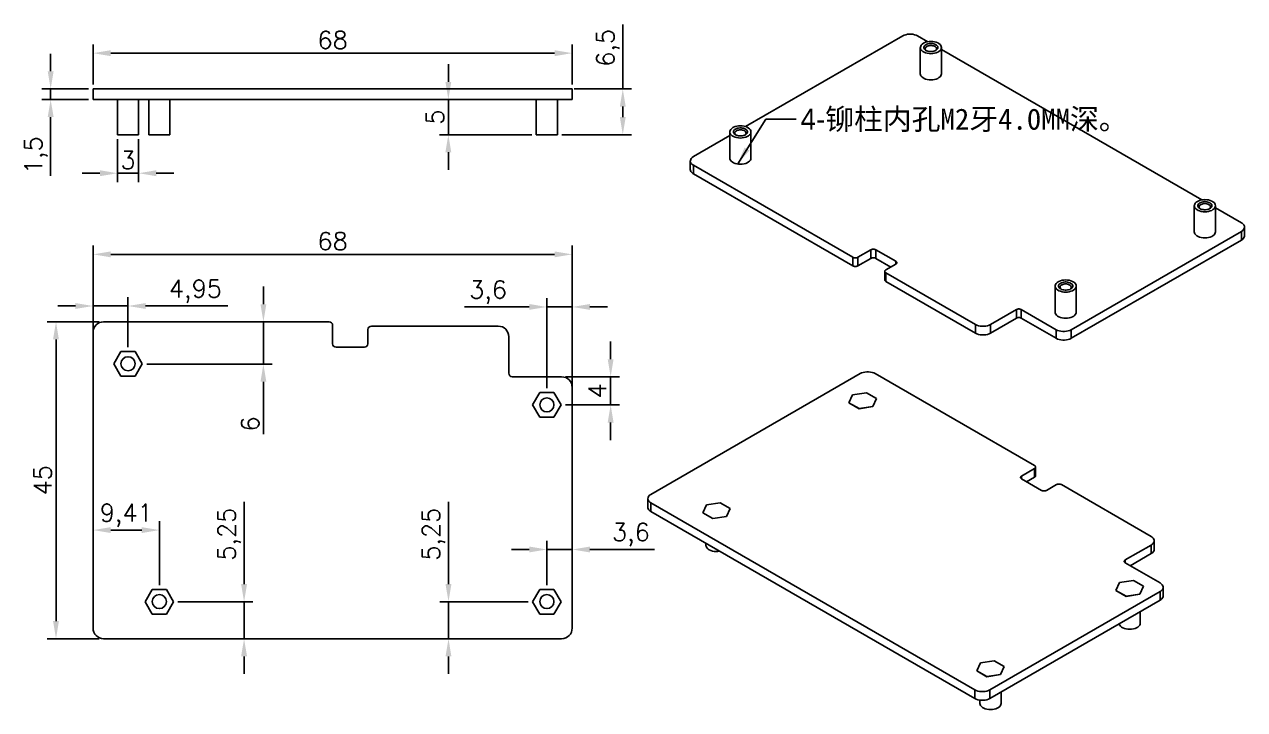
# Model space of a CAD drawing. Header units: millimetres. Extents: x 1426 to 4436, y -331 to 92.
# Drawn here: x 3458.9 to 3632, y -43.7 to 53.6 of the extents above; entities that cross this region are included whole.
import ezdxf

# ---------------------------------------------------------------- set-up
doc = ezdxf.new("R2010")
doc.units = ezdxf.units.MM
doc.styles.add('ST', font='PMingLiU.ttf')
doc.styles.get("Standard").update_dxf_attribs({"font": 'txt', "bigfont": 'gbcbig.shx'})
doc.dimstyles.new('ISO-25', dxfattribs={"dimtxt": 2.5, "dimasz": 2.5, "dimexe": 1.25, "dimexo": 0.625, "dimtad": 1, "dimtxsty": 'Standard', "dimcen": 2.5, "dimadec": 0, "dimazin": 0, "dimtfac": 1, "dimtmove": 0, "dimatfit": 3, "dimfxl": 0, "dimarcsym": 0})

# ---------------------------------------------------------------- blocks, each defined once
blk = doc.blocks.new('*D131')
at = {"color": 0, "lineweight": -2}
for p, q in [((3468.61, 45.04), (3468.61, 50.75)), ((3536.61, 45.04), (3536.61, 50.75)), ((3471.11, 49.5), (3534.11, 49.5))]:
    blk.add_line(p, q, dxfattribs=at)
at = {"color": 0}
for points in [[(3471.11, 49.92), (3471.11, 49.08), (3468.61, 49.5)], [(3534.11, 49.92), (3534.11, 49.08), (3536.61, 49.5)]]:
    blk.add_solid(points, dxfattribs=at)
at = {"layer": 'Defpoints', "color": 0}
for p in [(3536.61, 49.5), (3468.61, 44.42), (3536.61, 44.42)]:
    blk.add_point(p, dxfattribs=at)
at = {"color": 0, "insert": (3502.61, 51.37), "char_height": 2.5, "attachment_point": 5}
blk.add_mtext('68', dxfattribs=at)
blk = doc.blocks.new('*D132')
at = {"color": 0, "lineweight": -2}
for p, q in [((3462.59, 46.92), (3462.59, 49.42)), ((3467.98, 44.42), (3461.34, 44.42)), ((3462.59, 44.42), (3462.59, 42.92)), ((3467.98, 42.92), (3461.34, 42.92)), ((3462.59, 40.42), (3462.59, 32.08))]:
    blk.add_line(p, q, dxfattribs=at)
at = {"color": 0}
for points in [[(3462.17, 46.92), (3463.01, 46.92), (3462.59, 44.42)], [(3462.17, 40.42), (3463.01, 40.42), (3462.59, 42.92)]]:
    blk.add_solid(points, dxfattribs=at)
at = {"layer": 'Defpoints', "color": 0}
for p in [(3468.61, 44.42), (3462.59, 42.92), (3468.61, 42.92)]:
    blk.add_point(p, dxfattribs=at)
at = {"color": 0, "insert": (3460.51, 35), "char_height": 2.5, "attachment_point": 5, "rotation": 90}
blk.add_mtext('1,5', dxfattribs=at)
blk = doc.blocks.new('*D133')
at = {"color": 0, "lineweight": -2}
for p, q in [((3472.07, 37.3), (3472.07, 31.2)), ((3475.07, 37.3), (3475.07, 31.2)), ((3469.57, 32.45), (3467.07, 32.45)), ((3472.07, 32.45), (3475.07, 32.45)), ((3477.57, 32.45), (3480.07, 32.45))]:
    blk.add_line(p, q, dxfattribs=at)
at = {"color": 0}
for points in [[(3469.57, 32.87), (3469.57, 32.03), (3472.07, 32.45)], [(3477.57, 32.87), (3477.57, 32.03), (3475.07, 32.45)]]:
    blk.add_solid(points, dxfattribs=at)
at = {"layer": 'Defpoints', "color": 0}
for p in [(3472.07, 37.92), (3475.07, 37.92), (3475.07, 32.45)]:
    blk.add_point(p, dxfattribs=at)
at = {"color": 0, "insert": (3473.57, 34.32), "char_height": 2.5, "attachment_point": 5}
blk.add_mtext('3', dxfattribs=at)
blk = doc.blocks.new('*D134')
at = {"color": 0, "lineweight": -2}
for p, q in [((3519.03, 45.42), (3519.03, 47.92)), ((3519.86, 42.92), (3517.78, 42.92)), ((3519.03, 42.92), (3519.03, 37.92)), ((3530.88, 37.92), (3517.78, 37.92)), ((3519.03, 35.42), (3519.03, 32.92))]:
    blk.add_line(p, q, dxfattribs=at)
at = {"color": 0}
for points in [[(3518.61, 45.42), (3519.44, 45.42), (3519.03, 42.92)], [(3518.61, 35.42), (3519.44, 35.42), (3519.03, 37.92)]]:
    blk.add_solid(points, dxfattribs=at)
at = {"layer": 'Defpoints', "color": 0}
for p in [(3520.49, 42.92), (3519.03, 37.92), (3531.51, 37.92)]:
    blk.add_point(p, dxfattribs=at)
at = {"color": 0, "insert": (3517.15, 40.42), "char_height": 2.5, "attachment_point": 5, "rotation": 90}
blk.add_mtext('5', dxfattribs=at)
blk = doc.blocks.new('*D135')
at = {"color": 0, "lineweight": -2}
for p, q in [((3543.78, 44.42), (3543.78, 53.58)), ((3536.89, 44.42), (3545.03, 44.42)), ((3543.78, 40.42), (3543.78, 41.92)), ((3535.13, 37.92), (3545.03, 37.92))]:
    blk.add_line(p, q, dxfattribs=at)
at = {"color": 0}
for points in [[(3543.37, 41.92), (3544.2, 41.92), (3543.78, 44.42)], [(3543.37, 40.42), (3544.2, 40.42), (3543.78, 37.92)]]:
    blk.add_solid(points, dxfattribs=at)
at = {"layer": 'Defpoints', "color": 0}
for p in [(3536.26, 44.42), (3543.78, 44.42), (3534.51, 37.92)]:
    blk.add_point(p, dxfattribs=at)
at = {"color": 0, "insert": (3541.7, 50.25), "char_height": 2.5, "attachment_point": 5, "rotation": 90}
blk.add_mtext('6,5', dxfattribs=at)
blk = doc.blocks.new('*D136')
at = {"color": 0, "lineweight": -2}
for p, q in [((3468.61, 10.48), (3468.61, 22.18)), ((3471.11, 20.93), (3534.11, 20.93)), ((3536.61, 2.67), (3536.61, 22.18))]:
    blk.add_line(p, q, dxfattribs=at)
at = {"color": 0}
for points in [[(3471.11, 21.34), (3471.11, 20.51), (3468.61, 20.93)], [(3534.11, 21.34), (3534.11, 20.51), (3536.61, 20.93)]]:
    blk.add_solid(points, dxfattribs=at)
at = {"layer": 'Defpoints', "color": 0}
for p in [(3536.61, 20.93), (3468.61, 9.85), (3536.61, 2.04)]:
    blk.add_point(p, dxfattribs=at)
at = {"color": 0, "insert": (3502.61, 22.8), "char_height": 2.5, "attachment_point": 5}
blk.add_mtext('68', dxfattribs=at)
blk = doc.blocks.new('*D137')
at = {"color": 0, "lineweight": -2}
for p, q in [((3469.48, 11.35), (3462.1, 11.35)), ((3463.35, 8.85), (3463.35, -31.15)), ((3469.48, -33.65), (3462.1, -33.65))]:
    blk.add_line(p, q, dxfattribs=at)
at = {"color": 0}
for points in [[(3462.93, 8.85), (3463.76, 8.85), (3463.35, 11.35)], [(3462.93, -31.15), (3463.76, -31.15), (3463.35, -33.65)]]:
    blk.add_solid(points, dxfattribs=at)
at = {"layer": 'Defpoints', "color": 0}
for p in [(3470.11, 11.35), (3463.35, -33.65), (3470.11, -33.65)]:
    blk.add_point(p, dxfattribs=at)
at = {"color": 0, "insert": (3461.47, -11.15), "char_height": 2.5, "attachment_point": 5, "rotation": 90}
blk.add_mtext('45', dxfattribs=at)
blk = doc.blocks.new('*D138')
at = {"color": 0, "lineweight": -2}
for p, q in [((3468.61, 9.02), (3468.61, 14.85)), ((3473.56, 7.76), (3473.56, 14.85)), ((3466.11, 13.6), (3463.61, 13.6)), ((3468.61, 13.6), (3473.56, 13.6)), ((3476.06, 13.6), (3487.73, 13.6))]:
    blk.add_line(p, q, dxfattribs=at)
at = {"color": 0}
for points in [[(3466.11, 14.01), (3466.11, 13.18), (3468.61, 13.6)], [(3476.06, 14.01), (3476.06, 13.18), (3473.56, 13.6)]]:
    blk.add_solid(points, dxfattribs=at)
at = {"layer": 'Defpoints', "color": 0}
for p in [(3473.56, 13.6), (3468.61, 8.4), (3473.56, 7.13)]:
    blk.add_point(p, dxfattribs=at)
at = {"color": 0, "insert": (3483.14, 15.68), "char_height": 2.5, "attachment_point": 5}
blk.add_mtext('4,95', dxfattribs=at)
blk = doc.blocks.new('*D139')
at = {"color": 0, "lineweight": -2}
for p, q in [((3492.78, 13.85), (3492.78, 16.35)), ((3493.91, 11.35), (3491.53, 11.35)), ((3492.78, 11.35), (3492.78, 5.35)), ((3476.22, 5.35), (3494.03, 5.35)), ((3492.78, 2.85), (3492.78, -4.61))]:
    blk.add_line(p, q, dxfattribs=at)
at = {"color": 0}
for points in [[(3492.37, 13.85), (3493.2, 13.85), (3492.78, 11.35)], [(3492.37, 2.85), (3493.2, 2.85), (3492.78, 5.35)]]:
    blk.add_solid(points, dxfattribs=at)
at = {"layer": 'Defpoints', "color": 0}
for p in [(3492.78, 11.35), (3494.53, 11.35), (3475.59, 5.35)]:
    blk.add_point(p, dxfattribs=at)
at = {"color": 0, "insert": (3490.91, -3.15), "char_height": 2.5, "attachment_point": 5, "rotation": 90}
blk.add_mtext('6', dxfattribs=at)
blk = doc.blocks.new('*D140')
at = {"color": 0, "lineweight": -2}
for p, q in [((3533.01, 1.92), (3533.01, 14.71)), ((3536.61, 1.64), (3536.61, 14.71)), ((3530.51, 13.46), (3521.34, 13.46)), ((3536.61, 13.46), (3533.01, 13.46)), ((3539.11, 13.46), (3541.61, 13.46))]:
    blk.add_line(p, q, dxfattribs=at)
at = {"color": 0}
for points in [[(3530.51, 13.88), (3530.51, 13.05), (3533.01, 13.46)], [(3539.11, 13.88), (3539.11, 13.05), (3536.61, 13.46)]]:
    blk.add_solid(points, dxfattribs=at)
at = {"layer": 'Defpoints', "color": 0}
for p in [(3533.01, 13.46), (3533.01, 1.29), (3536.61, 1.01)]:
    blk.add_point(p, dxfattribs=at)
at = {"color": 0, "insert": (3524.67, 15.55), "char_height": 2.5, "attachment_point": 5}
blk.add_mtext('3,6', dxfattribs=at)
blk = doc.blocks.new('*D141')
at = {"color": 0, "lineweight": -2}
for p, q in [((3542.06, 6.04), (3542.06, 8.54)), ((3535.65, 3.54), (3543.31, 3.54)), ((3542.06, -0.46), (3542.06, 3.54)), ((3535.65, -0.46), (3543.31, -0.46)), ((3542.06, -2.96), (3542.06, -5.46))]:
    blk.add_line(p, q, dxfattribs=at)
at = {"color": 0}
for points in [[(3541.64, 6.04), (3542.48, 6.04), (3542.06, 3.54)], [(3541.64, -2.96), (3542.48, -2.96), (3542.06, -0.46)]]:
    blk.add_solid(points, dxfattribs=at)
at = {"layer": 'Defpoints', "color": 0}
for p in [(3535.03, 3.54), (3542.06, 3.54), (3535.03, -0.46)]:
    blk.add_point(p, dxfattribs=at)
at = {"color": 0, "insert": (3540.18, 1.54), "char_height": 2.5, "attachment_point": 5, "rotation": 90}
blk.add_mtext('4', dxfattribs=at)
blk = doc.blocks.new('*D142')
at = {"color": 0, "lineweight": -2}
for p, q in [((3478.02, -26.02), (3478.02, -16.97)), ((3468.61, -18.19), (3468.61, -19.47)), ((3475.52, -18.22), (3471.11, -18.22))]:
    blk.add_line(p, q, dxfattribs=at)
at = {"color": 0}
for points in [[(3471.11, -17.81), (3471.11, -18.64), (3468.61, -18.22)], [(3475.52, -17.81), (3475.52, -18.64), (3478.02, -18.22)]]:
    blk.add_solid(points, dxfattribs=at)
at = {"layer": 'Defpoints', "color": 0}
for p in [(3468.61, -17.56), (3468.61, -18.22), (3478.02, -26.65)]:
    blk.add_point(p, dxfattribs=at)
at = {"color": 0, "insert": (3473.31, -16.14), "char_height": 2.5, "attachment_point": 5}
blk.add_mtext('9,41', dxfattribs=at)
blk = doc.blocks.new('*D143')
at = {"color": 0, "lineweight": -2}
for p, q in [((3490.04, -25.9), (3490.04, -14.23)), ((3480.66, -28.4), (3491.29, -28.4)), ((3490.04, -33.65), (3490.04, -28.4)), ((3490.48, -33.65), (3491.29, -33.65)), ((3490.04, -36.15), (3490.04, -38.65))]:
    blk.add_line(p, q, dxfattribs=at)
at = {"color": 0}
for points in [[(3489.62, -25.9), (3490.46, -25.9), (3490.04, -28.4)], [(3489.62, -36.15), (3490.46, -36.15), (3490.04, -33.65)]]:
    blk.add_solid(points, dxfattribs=at)
at = {"layer": 'Defpoints', "color": 0}
for p in [(3480.04, -28.4), (3490.04, -28.4), (3489.85, -33.65)]:
    blk.add_point(p, dxfattribs=at)
at = {"color": 0, "insert": (3487.96, -18.81), "char_height": 2.5, "attachment_point": 5, "rotation": 90}
blk.add_mtext('5,25', dxfattribs=at)
blk = doc.blocks.new('*D144')
at = {"color": 0, "lineweight": -2}
for p, q in [((3533.01, -26.02), (3533.01, -19.73)), ((3536.61, -20.35), (3536.61, -19.73)), ((3530.51, -20.98), (3528.01, -20.98)), ((3533.01, -20.98), (3536.61, -20.98)), ((3539.11, -20.98), (3548.27, -20.98))]:
    blk.add_line(p, q, dxfattribs=at)
at = {"color": 0}
for points in [[(3530.51, -20.56), (3530.51, -21.39), (3533.01, -20.98)], [(3539.11, -20.56), (3539.11, -21.39), (3536.61, -20.98)]]:
    blk.add_solid(points, dxfattribs=at)
at = {"layer": 'Defpoints', "color": 0}
for p in [(3536.61, -20.98), (3536.61, -20.98), (3533.01, -26.65)]:
    blk.add_point(p, dxfattribs=at)
at = {"color": 0, "insert": (3544.94, -18.89), "char_height": 2.5, "attachment_point": 5}
blk.add_mtext('3,6', dxfattribs=at)
blk = doc.blocks.new('*D145')
at = {"color": 0, "lineweight": -2}
for p, q in [((3519.05, -25.9), (3519.05, -14.23)), ((3530.36, -28.4), (3517.8, -28.4)), ((3519.05, -33.65), (3519.05, -28.4)), ((3520.7, -33.65), (3517.8, -33.65)), ((3519.05, -36.15), (3519.05, -38.65))]:
    blk.add_line(p, q, dxfattribs=at)
at = {"color": 0}
for points in [[(3518.63, -25.9), (3519.46, -25.9), (3519.05, -28.4)], [(3518.63, -36.15), (3519.46, -36.15), (3519.05, -33.65)]]:
    blk.add_solid(points, dxfattribs=at)
at = {"layer": 'Defpoints', "color": 0}
for p in [(3530.99, -28.4), (3519.05, -33.65), (3521.32, -33.65)]:
    blk.add_point(p, dxfattribs=at)
at = {"color": 0, "insert": (3516.96, -18.81), "char_height": 2.5, "attachment_point": 5, "rotation": 90}
blk.add_mtext('5,25', dxfattribs=at)

msp = doc.modelspace()

# ---------------------------------------------------------------- linework, layer by layer
for p, q in [((3583.50369, 51.95062), (3561.19757, 39.0723)), ((3587.06706, 51.11806), (3585.62501, 51.95062)), ((3586.00592, 50.28994), (3586.00592, 46.57894)), ((3589.00592, 46.57894), (3589.00592, 50.28994)), ((3625.95157, 28.6683), (3589.00592, 49.99867)), ((3468.60614, 42.9166), (3468.60614, 44.4166)), ((3468.60614, 44.4166), (3536.60614, 44.4166)), ((3536.60614, 42.9166), (3536.60614, 44.4166)), ((3468.60614, 42.9166), (3536.60614, 42.9166)), ((3472.07015, 37.9216), (3472.07015, 42.9166)), ((3475.07015, 42.9166), (3475.07015, 37.9216)), ((3476.51515, 37.9216), (3476.51515, 42.9166)), ((3479.51515, 42.9166), (3479.51515, 37.9216)), ((3531.50615, 37.9216), (3531.50615, 42.9166)), ((3534.50615, 42.9166), (3534.50615, 37.9216)), ((3558.97535, 38.31327), (3558.97535, 34.60228)), ((3561.97535, 34.60228), (3561.97535, 38.31327)), ((3472.07015, 37.9216), (3475.07015, 37.9216)), ((3476.51515, 37.9216), (3479.51515, 37.9216)), ((3531.50615, 37.9216), (3534.50615, 37.9216)), ((3558.97535, 37.78931), (3553.80521, 34.80436)), ((3553.36587, 34.19199), (3553.36587, 32.96724)), ((3553.80521, 33.57963), (3576.43262, 20.51581)), ((3553.80521, 33.57963), (3553.80521, 32.35488)), ((3553.80521, 32.35488), (3576.43262, 19.29106)), ((3624.89043, 27.84017), (3624.89043, 24.12918)), ((3627.89043, 24.12918), (3627.89043, 27.84017)), ((3631.58695, 25.41474), (3627.89043, 27.54891)), ((3632.02629, 23.57762), (3632.02629, 24.80237)), ((3607.41168, 10.23254), (3631.58695, 24.19001)), ((3607.41168, 9.00779), (3631.58695, 22.96526)), ((3631.58695, 24.19001), (3631.58695, 22.96526)), ((3577.13973, 20.51581), (3578.98878, 21.58334)), ((3578.98878, 21.58334), (3578.98878, 20.35859)), ((3579.69588, 21.58334), (3582.52431, 19.95037)), ((3579.69588, 21.58334), (3579.69588, 20.35859)), ((3576.43262, 20.51581), (3576.43262, 19.29106)), ((3577.13973, 20.51581), (3577.13973, 19.29106)), ((3577.13973, 19.29106), (3578.98878, 20.35859)), ((3579.69588, 20.35859), (3581.81719, 19.13387)), ((3582.52431, 19.54212), (3581.1101, 18.72563)), ((3582.52431, 19.95037), (3582.52431, 19.54212)), ((3580.96365, 18.52151), (3580.96365, 17.29676)), ((3581.1101, 18.31739), (3593.83802, 10.96899)), ((3581.1101, 18.31739), (3581.1101, 17.09264)), ((3581.1101, 17.09264), (3593.83802, 9.74424)), ((3605.13386, 16.43382), (3605.13386, 12.72283)), ((3608.13386, 12.72283), (3608.13386, 16.43382)), ((3595.95934, 10.96899), (3599.6335, 13.09025)), ((3599.6335, 13.09025), (3599.6335, 11.8655)), ((3600.34061, 13.09025), (3605.29036, 10.23254)), ((3600.34061, 13.09025), (3600.34061, 11.8655)), ((3470.10614, 11.35338), (3502.10614, 11.35338)), ((3502.60614, 10.85338), (3502.60614, 8.23843)), ((3508.10614, 10.73843), (3526.10614, 10.73843)), ((3593.83802, 10.96899), (3593.83802, 9.74424)), ((3595.95934, 9.74424), (3599.6335, 11.8655)), ((3595.95934, 10.96899), (3595.95934, 9.74424)), ((3600.34061, 11.8655), (3605.29036, 9.00779)), ((3468.60614, -32.14662), (3468.60614, 9.85338)), ((3507.60614, 8.23843), (3507.60614, 10.23843)), ((3527.60614, 9.23843), (3527.60614, 4.04238)), ((3605.29036, 10.23254), (3605.29036, 9.00779)), ((3607.41168, 10.23254), (3607.41168, 9.00779)), ((3471.54942, 5.38438), (3472.55978, 7.13438)), ((3472.55978, 7.13438), (3474.58051, 7.13438)), ((3474.58051, 7.13438), (3475.59087, 5.38438)), ((3503.10614, 7.73843), (3507.10614, 7.73843)), ((3472.55978, 3.63438), (3471.54942, 5.38438)), ((3475.59087, 5.38438), (3474.58051, 3.63438)), ((3474.58051, 3.63438), (3472.55978, 3.63438)), ((3528.10614, 3.54238), (3535.10614, 3.54238)), ((3547.78072, -13.15087), (3577.4792, 3.99539)), ((3579.60052, 3.99539), (3602.22794, -9.06843)), ((3536.60614, 2.04238), (3536.60614, -32.14662)), ((3530.98542, -0.45762), (3531.99578, 1.29238)), ((3531.99578, 1.29238), (3534.01651, 1.29238)), ((3534.01651, 1.29238), (3535.02687, -0.45762)), ((3575.87735, -0.15345), (3576.40035, 0.97345)), ((3576.40035, 0.97345), (3578.35223, 1.27541)), ((3578.35223, 1.27541), (3579.78109, 0.45046)), ((3579.78109, 0.45046), (3579.25809, -0.67645)), ((3579.78109, 0.44637), (3579.25809, -0.68053)), ((3579.78109, 0.45046), (3579.78109, 0.44637)), ((3531.99578, -2.20762), (3530.98542, -0.45762)), ((3535.02687, -0.45762), (3534.01651, -2.20762)), ((3577.30622, -0.9784), (3575.87735, -0.15345)), ((3575.87735, -0.15345), (3575.87735, -0.15753)), ((3577.30622, -0.98248), (3575.87735, -0.15753)), ((3579.25809, -0.67645), (3577.30622, -0.9784)), ((3579.25809, -0.68053), (3577.30622, -0.98248)), ((3577.30622, -0.9784), (3577.30622, -0.98248)), ((3579.25809, -0.67645), (3579.25809, -0.68053)), ((3534.01651, -2.20762), (3531.99578, -2.20762)), ((3602.22794, -9.47667), (3600.37889, -10.54421)), ((3602.22794, -10.70142), (3602.22794, -9.47667)), ((3602.37439, -10.4973), (3602.37439, -9.27255)), ((3600.37889, -10.95245), (3600.37889, -10.54421)), ((3600.37889, -10.95245), (3603.20732, -12.58543)), ((3602.22794, -10.70142), (3601.08602, -11.36071)), ((3603.91443, -12.58543), (3605.32864, -11.76894)), ((3606.03575, -11.76894), (3618.76367, -19.11734)), ((3547.34138, -13.76324), (3547.34138, -14.98799)), ((3593.74266, -40.91149), (3547.78072, -14.37561)), ((3547.78072, -15.60036), (3547.78072, -14.37561)), ((3555.13296, -15.75941), (3555.65596, -14.6325)), ((3555.65596, -14.6325), (3557.60783, -14.33055)), ((3557.60783, -14.33055), (3559.0367, -15.1555)), ((3559.0367, -15.1555), (3558.5137, -16.2824)), ((3559.0367, -15.15958), (3558.5137, -16.28649)), ((3559.0367, -15.1555), (3559.0367, -15.15958)), ((3593.74266, -42.13624), (3547.78072, -15.60036)), ((3556.56183, -16.58436), (3555.13296, -15.75941)), ((3555.13296, -15.75941), (3555.13296, -15.76349)), ((3556.56183, -16.58844), (3555.13296, -15.76349)), ((3558.5137, -16.2824), (3556.56183, -16.58436)), ((3558.5137, -16.28649), (3556.56183, -16.58844)), ((3556.56183, -16.58436), (3556.56183, -16.58844)), ((3558.5137, -16.2824), (3558.5137, -16.28649)), ((3555.58483, -20.10602), (3555.58483, -20.39728)), ((3618.76367, -20.34208), (3615.08951, -22.46333)), ((3618.76367, -21.56683), (3618.76367, -20.34208)), ((3619.20301, -20.95446), (3619.20301, -19.72971)), ((3615.08951, -22.87158), (3615.08951, -22.46333)), ((3618.76367, -21.56683), (3615.79663, -23.27983)), ((3615.08951, -22.87158), (3620.03925, -25.72929)), ((3613.77403, -26.80283), (3614.29704, -25.67592)), ((3614.29704, -25.67592), (3616.24891, -25.37397)), ((3616.24891, -25.37397), (3617.67778, -26.19892)), ((3475.99442, -28.39762), (3477.00478, -26.64762)), ((3477.00478, -26.64762), (3479.02551, -26.64762)), ((3479.02551, -26.64762), (3480.03587, -28.39762)), ((3530.98542, -28.39762), (3531.99578, -26.64762)), ((3531.99578, -26.64762), (3534.01651, -26.64762)), ((3534.01651, -26.64762), (3535.02687, -28.39762)), ((3620.03925, -26.95402), (3595.86398, -40.91149)), ((3615.2029, -27.62777), (3613.77403, -26.80283)), ((3613.77403, -26.80283), (3613.77403, -26.80691)), ((3615.2029, -27.63186), (3613.77403, -26.80691)), ((3617.15477, -27.32582), (3615.2029, -27.62777)), ((3617.15477, -27.3299), (3615.2029, -27.63186)), ((3615.2029, -27.62777), (3615.2029, -27.63186)), ((3617.67778, -26.19892), (3617.15477, -27.32582)), ((3617.67778, -26.203), (3617.15477, -27.3299)), ((3617.15477, -27.32582), (3617.15477, -27.3299)), ((3617.67778, -26.19892), (3617.67778, -26.203)), ((3620.03925, -28.17877), (3620.03925, -26.95402)), ((3620.47859, -27.56641), (3620.47859, -26.34166)), ((3477.00478, -30.14762), (3475.99442, -28.39762)), ((3480.03587, -28.39762), (3479.02551, -30.14762)), ((3531.99578, -30.14762), (3530.98542, -28.39762)), ((3535.02687, -28.39762), (3534.01651, -30.14762)), ((3620.03925, -28.17877), (3595.86398, -42.13624)), ((3479.02551, -30.14762), (3477.00478, -30.14762)), ((3534.01651, -30.14762), (3531.99578, -30.14762)), ((3617.2259, -31.4407), (3617.2259, -29.80305)), ((3535.10614, -33.64662), (3470.10614, -33.64662)), ((3594.01747, -38.20917), (3594.54047, -37.08227)), ((3594.54047, -37.08227), (3596.49234, -36.78032)), ((3596.49234, -36.78032), (3597.92121, -37.60527)), ((3597.92121, -37.60527), (3597.39821, -38.73217)), ((3597.92121, -37.60935), (3597.39821, -38.73625)), ((3597.92121, -37.60527), (3597.92121, -37.60935)), ((3595.44634, -39.03412), (3594.01747, -38.20917)), ((3594.01747, -38.20917), (3594.01747, -38.21326)), ((3595.44634, -39.03821), (3594.01747, -38.21326)), ((3597.39821, -38.73217), (3595.44634, -39.03412)), ((3597.39821, -38.73625), (3595.44634, -39.03821)), ((3595.44634, -39.03412), (3595.44634, -39.03821)), ((3597.39821, -38.73217), (3597.39821, -38.73625)), ((3593.74266, -42.13624), (3593.74266, -40.91149)), ((3595.86398, -42.13624), (3595.86398, -40.91149)), ((3597.46934, -42.84705), (3597.46934, -41.20939)), ((3594.46934, -42.36815), (3594.46934, -42.84705))]:
    msp.add_line(p, q)
for points in [[(3585.62501, 51.95062, 0), (3585.42472, 52.04766, 0), (3585.19828, 52.12313, 0), (3584.95258, 52.17476, 0), (3584.69508, 52.20098, 0), (3584.43362, 52.20098, 0), (3584.17612, 52.17476, 0), (3583.93042, 52.12313, 0), (3583.70399, 52.04766, 0), (3583.50369, 51.95062, 0)], [(3586.44526, 50.9023, 0), (3586.27719, 50.78666, 0), (3586.14646, 50.65593, 0), (3586.05703, 50.51408, 0), (3586.01162, 50.36542, 0), (3586.00592, 50.28994, 0)], [(3586.00592, 50.28994, 0), (3586.02871, 50.13955, 0), (3586.09638, 49.99374, 0), (3586.20688, 49.85693, 0), (3586.35685, 49.73327, 0), (3586.54174, 49.62653, 0), (3586.75592, 49.53994, 0), (3586.99289, 49.47615, 0), (3587.24544, 49.43708, 0), (3587.50592, 49.42392, 0), (3587.76639, 49.43708, 0), (3588.01895, 49.47615, 0), (3588.25592, 49.53994, 0), (3588.4701, 49.62653, 0), (3588.65498, 49.73327, 0), (3588.80496, 49.85693, 0), (3588.91546, 49.99374, 0), (3588.98313, 50.13955, 0), (3589.00592, 50.28994, 0)], [(3589.00592, 50.28994, 0), (3588.98313, 50.44032, 0), (3588.91546, 50.58613, 0), (3588.80496, 50.72295, 0), (3588.65498, 50.8466, 0), (3588.4701, 50.95334, 0), (3588.25592, 51.03993, 0), (3588.01895, 51.10373, 0), (3587.76639, 51.1428, 0), (3587.50592, 51.15595, 0), (3587.24544, 51.1428, 0), (3586.99289, 51.10373, 0), (3586.75592, 51.03993, 0), (3586.54174, 50.95334, 0), (3586.44526, 50.9023, 0)], [(3586.7988, 49.8817, 0), (3586.68676, 49.95879, 0), (3586.5996, 50.04595, 0), (3586.53999, 50.14052, 0), (3586.50972, 50.23963, 0), (3586.50972, 50.34026, 0), (3586.53999, 50.43937, 0), (3586.59962, 50.53394, 0), (3586.68677, 50.6211, 0), (3586.79881, 50.69818, 0)], [(3586.94023, 50.45323, 0), (3586.8506, 50.39156, 0), (3586.78087, 50.32183, 0), (3586.73318, 50.24618, 0), (3586.70896, 50.16689, 0), (3586.70592, 50.12664, 0)], [(3586.79881, 50.69818, 0), (3586.93234, 50.76287, 0), (3587.0833, 50.81319, 0), (3587.2471, 50.84761, 0), (3587.41876, 50.86508, 0), (3587.59307, 50.86508, 0), (3587.76474, 50.84761, 0), (3587.92854, 50.81319, 0), (3588.07949, 50.76287, 0), (3588.21302, 50.69818, 0), (3588.32507, 50.62109, 0), (3588.41222, 50.53393, 0), (3588.47184, 50.43937, 0), (3588.50211, 50.34026, 0), (3588.50211, 50.23962, 0), (3588.47184, 50.14051, 0), (3588.41222, 50.04594, 0), (3588.32507, 49.95879, 0), (3588.21303, 49.8817, 0)], [(3588.30592, 50.12664, 0), (3588.29376, 50.20684, 0), (3588.25767, 50.28461, 0), (3588.19874, 50.35757, 0), (3588.11875, 50.42353, 0), (3588.02015, 50.48045, 0), (3587.90592, 50.52663, 0), (3587.77953, 50.56066, 0), (3587.64484, 50.5815, 0), (3587.50592, 50.58851, 0), (3587.367, 50.5815, 0), (3587.2323, 50.56066, 0), (3587.10592, 50.52663, 0), (3586.99169, 50.48045, 0), (3586.94023, 50.45323, 0)], [(3586.70592, 50.12664, 0), (3586.71807, 50.04643, 0), (3586.75416, 49.96867, 0), (3586.8131, 49.8957, 0), (3586.87742, 49.84087, 0)], [(3588.21303, 49.8817, 0), (3588.07951, 49.81701, 0), (3587.92855, 49.76669, 0), (3587.76475, 49.73227, 0), (3587.59309, 49.71479, 0), (3587.41878, 49.71479, 0), (3587.24711, 49.73226, 0), (3587.08331, 49.76668, 0), (3586.93235, 49.817, 0), (3586.79882, 49.88169, 0), (3586.7988, 49.8817, 0)], [(3588.13442, 49.84087, 0), (3588.21082, 49.90822, 0), (3588.2658, 49.98221, 0), (3588.29769, 50.06059, 0), (3588.30592, 50.12664, 0)], [(3586.00592, 46.57894, 0), (3586.02871, 46.42856, 0), (3586.09638, 46.28275, 0), (3586.20688, 46.14593, 0), (3586.35685, 46.02228, 0), (3586.54174, 45.91553, 0), (3586.75592, 45.82895, 0), (3586.99289, 45.76515, 0), (3587.24544, 45.72608, 0), (3587.50592, 45.71293, 0), (3587.76639, 45.72608, 0), (3588.01895, 45.76515, 0), (3588.25592, 45.82895, 0), (3588.4701, 45.91553, 0), (3588.65498, 46.02228, 0), (3588.80496, 46.14593, 0), (3588.91546, 46.28275, 0), (3588.98313, 46.42856, 0), (3589.00592, 46.57894, 0)], [(3559.41469, 38.92564, 0), (3559.24662, 38.81, 0), (3559.11588, 38.67927, 0), (3559.02646, 38.53741, 0), (3558.98105, 38.38875, 0), (3558.97535, 38.31327, 0)], [(3558.97535, 38.31327, 0), (3558.99813, 38.16289, 0), (3559.06581, 38.01708, 0), (3559.17631, 37.88026, 0), (3559.32628, 37.75661, 0), (3559.51116, 37.64986, 0), (3559.72535, 37.56328, 0), (3559.96232, 37.49948, 0), (3560.21487, 37.46041, 0), (3560.47535, 37.44726, 0), (3560.73582, 37.46041, 0), (3560.98838, 37.49948, 0), (3561.22535, 37.56328, 0), (3561.43953, 37.64986, 0), (3561.62441, 37.75661, 0), (3561.77438, 37.88026, 0), (3561.88488, 38.01708, 0), (3561.95256, 38.16289, 0), (3561.97535, 38.31327, 0)], [(3561.97535, 38.31327, 0), (3561.95256, 38.46365, 0), (3561.88488, 38.60947, 0), (3561.77438, 38.74628, 0), (3561.62441, 38.86994, 0), (3561.43953, 38.97668, 0), (3561.22535, 39.06327, 0), (3560.98838, 39.12706, 0), (3560.73582, 39.16613, 0), (3560.47535, 39.17929, 0), (3560.21487, 39.16613, 0), (3559.96232, 39.12706, 0), (3559.72535, 39.06327, 0), (3559.51116, 38.97668, 0), (3559.41469, 38.92564, 0)], [(3559.76823, 37.90503, 0), (3559.65619, 37.98213, 0), (3559.56903, 38.06928, 0), (3559.50942, 38.16385, 0), (3559.47915, 38.26296, 0), (3559.47915, 38.3636, 0), (3559.50942, 38.46271, 0), (3559.56904, 38.55728, 0), (3559.6562, 38.64443, 0), (3559.76824, 38.72152, 0)], [(3559.90966, 38.47657, 0), (3559.82002, 38.41489, 0), (3559.7503, 38.34517, 0), (3559.70261, 38.26951, 0), (3559.67839, 38.19023, 0), (3559.67535, 38.14997, 0)], [(3559.67535, 38.14997, 0), (3559.6875, 38.06977, 0), (3559.72359, 37.992, 0), (3559.78253, 37.91903, 0), (3559.84685, 37.86421, 0)], [(3559.76824, 38.72152, 0), (3559.90177, 38.78621, 0), (3560.05273, 38.83652, 0), (3560.21653, 38.87094, 0), (3560.38819, 38.88842, 0), (3560.5625, 38.88842, 0), (3560.73417, 38.87094, 0), (3560.89796, 38.83652, 0), (3561.04892, 38.78621, 0), (3561.18245, 38.72152, 0), (3561.2945, 38.64442, 0), (3561.38165, 38.55727, 0), (3561.44127, 38.4627, 0), (3561.47154, 38.36359, 0), (3561.47154, 38.26295, 0), (3561.44127, 38.16384, 0), (3561.38165, 38.06928, 0), (3561.2945, 37.98212, 0), (3561.18246, 37.90503, 0)], [(3561.27535, 38.14997, 0), (3561.26319, 38.23018, 0), (3561.2271, 38.30794, 0), (3561.16817, 38.38091, 0), (3561.08818, 38.44686, 0), (3560.98958, 38.50379, 0), (3560.87535, 38.54997, 0), (3560.74896, 38.58399, 0), (3560.61426, 38.60483, 0), (3560.47535, 38.61185, 0), (3560.33643, 38.60483, 0), (3560.20173, 38.58399, 0), (3560.07535, 38.54997, 0), (3559.96112, 38.50379, 0), (3559.90966, 38.47657, 0)], [(3561.10385, 37.86421, 0), (3561.18025, 37.93156, 0), (3561.23523, 38.00555, 0), (3561.26712, 38.08392, 0), (3561.27535, 38.14997, 0)], [(3561.18246, 37.90503, 0), (3561.04893, 37.84034, 0), (3560.89798, 37.79002, 0), (3560.73418, 37.7556, 0), (3560.56252, 37.73813, 0), (3560.3882, 37.73812, 0), (3560.21654, 37.7556, 0), (3560.05274, 37.79002, 0), (3559.90178, 37.84033, 0), (3559.76825, 37.90502, 0), (3559.76823, 37.90503, 0)], [(3553.80521, 34.80436, 0), (3553.63714, 34.68872, 0), (3553.5064, 34.55799, 0), (3553.41698, 34.41613, 0), (3553.37157, 34.26747, 0), (3553.36587, 34.19199, 0)], [(3553.36587, 34.19199, 0), (3553.38865, 34.04161, 0), (3553.45633, 33.8958, 0), (3553.56683, 33.75898, 0), (3553.7168, 33.63533, 0), (3553.80521, 33.57963, 0)], [(3553.36587, 32.96724, 0), (3553.38865, 32.81686, 0), (3553.45633, 32.67105, 0), (3553.56683, 32.53423, 0), (3553.7168, 32.41058, 0), (3553.80521, 32.35488, 0)], [(3558.97535, 34.60228, 0), (3558.99813, 34.4519, 0), (3559.06581, 34.30608, 0), (3559.17631, 34.16927, 0), (3559.32628, 34.04561, 0), (3559.51116, 33.93887, 0), (3559.72535, 33.85228, 0), (3559.96232, 33.78849, 0), (3560.21487, 33.74942, 0), (3560.47535, 33.73626, 0), (3560.73582, 33.74942, 0), (3560.98838, 33.78849, 0), (3561.22535, 33.85228, 0), (3561.43953, 33.93887, 0), (3561.62441, 34.04561, 0), (3561.77438, 34.16927, 0), (3561.88488, 34.30608, 0), (3561.95256, 34.4519, 0), (3561.97535, 34.60228, 0)], [(3625.32977, 28.45254, 0), (3625.1617, 28.3369, 0), (3625.03096, 28.20617, 0), (3624.94154, 28.06431, 0), (3624.89613, 27.91565, 0), (3624.89043, 27.84017, 0)], [(3624.89043, 27.84017, 0), (3624.91321, 27.68979, 0), (3624.98089, 27.54398, 0), (3625.09139, 27.40716, 0), (3625.24136, 27.28351, 0), (3625.42624, 27.17676, 0), (3625.64043, 27.09018, 0), (3625.8774, 27.02638, 0), (3626.12995, 26.98731, 0), (3626.39043, 26.97415, 0), (3626.6509, 26.98731, 0), (3626.90346, 27.02638, 0), (3627.14043, 27.09018, 0), (3627.35461, 27.17676, 0), (3627.53949, 27.28351, 0), (3627.68946, 27.40716, 0), (3627.79996, 27.54398, 0), (3627.86764, 27.68979, 0), (3627.89043, 27.84017, 0)], [(3627.89043, 27.84017, 0), (3627.86764, 27.99055, 0), (3627.79996, 28.13637, 0), (3627.68946, 28.27318, 0), (3627.53949, 28.39684, 0), (3627.35461, 28.50358, 0), (3627.14043, 28.59016, 0), (3626.90346, 28.65396, 0), (3626.6509, 28.69303, 0), (3626.39043, 28.70619, 0), (3626.12995, 28.69303, 0), (3625.8774, 28.65396, 0), (3625.64043, 28.59016, 0), (3625.42624, 28.50358, 0), (3625.32977, 28.45254, 0)], [(3625.68331, 27.43193, 0), (3625.57127, 27.50903, 0), (3625.48411, 27.59618, 0), (3625.4245, 27.69075, 0), (3625.39423, 27.78986, 0), (3625.39423, 27.8905, 0), (3625.4245, 27.98961, 0), (3625.48412, 28.08418, 0), (3625.57128, 28.17133, 0), (3625.68332, 28.24842, 0)], [(3625.82474, 28.00347, 0), (3625.7351, 27.94179, 0), (3625.66538, 27.87207, 0), (3625.61769, 27.79641, 0), (3625.59347, 27.71713, 0), (3625.59043, 27.67687, 0)], [(3625.68332, 28.24842, 0), (3625.81685, 28.3131, 0), (3625.96781, 28.36342, 0), (3626.13161, 28.39784, 0), (3626.30327, 28.41532, 0), (3626.47758, 28.41532, 0), (3626.64924, 28.39784, 0), (3626.81304, 28.36342, 0), (3626.964, 28.3131, 0), (3627.09753, 28.24842, 0), (3627.20958, 28.17132, 0), (3627.29673, 28.08417, 0), (3627.35635, 27.9896, 0), (3627.38662, 27.89049, 0), (3627.38662, 27.78985, 0), (3627.35635, 27.69074, 0), (3627.29673, 27.59617, 0), (3627.20958, 27.50902, 0), (3627.09754, 27.43193, 0)], [(3627.19043, 27.67687, 0), (3627.17827, 27.75708, 0), (3627.14218, 27.83484, 0), (3627.08325, 27.90781, 0), (3627.00326, 27.97376, 0), (3626.90466, 28.03069, 0), (3626.79043, 28.07687, 0), (3626.66404, 28.11089, 0), (3626.52934, 28.13173, 0), (3626.39043, 28.13875, 0), (3626.25151, 28.13173, 0), (3626.11681, 28.11089, 0), (3625.99043, 28.07687, 0), (3625.8762, 28.03069, 0), (3625.82474, 28.00347, 0)], [(3625.59043, 27.67687, 0), (3625.60258, 27.59667, 0), (3625.63867, 27.5189, 0), (3625.69761, 27.44593, 0), (3625.76193, 27.39111, 0)], [(3627.09754, 27.43193, 0), (3626.96401, 27.36724, 0), (3626.81306, 27.31692, 0), (3626.64926, 27.2825, 0), (3626.4776, 27.26502, 0), (3626.30328, 27.26502, 0), (3626.13162, 27.2825, 0), (3625.96782, 27.31692, 0), (3625.81686, 27.36723, 0), (3625.68333, 27.43192, 0), (3625.68331, 27.43193, 0)], [(3627.01893, 27.39111, 0), (3627.09533, 27.45846, 0), (3627.15031, 27.53245, 0), (3627.1822, 27.61082, 0), (3627.19043, 27.67687, 0)], [(3632.02629, 24.80237, 0), (3632.0035, 24.95276, 0), (3631.93583, 25.09857, 0), (3631.82533, 25.23538, 0), (3631.67536, 25.35904, 0), (3631.58695, 25.41474, 0)], [(3631.58695, 24.19001, 0), (3631.75502, 24.30565, 0), (3631.88575, 24.43638, 0), (3631.97518, 24.57823, 0), (3632.02058, 24.72689, 0), (3632.02629, 24.80237, 0)], [(3624.89043, 24.12918, 0), (3624.91321, 23.97879, 0), (3624.98089, 23.83298, 0), (3625.09139, 23.69617, 0), (3625.24136, 23.57251, 0), (3625.42624, 23.46577, 0), (3625.64043, 23.37918, 0), (3625.8774, 23.31539, 0), (3626.12995, 23.27632, 0), (3626.39043, 23.26316, 0), (3626.6509, 23.27632, 0), (3626.90346, 23.31539, 0), (3627.14043, 23.37918, 0), (3627.35461, 23.46577, 0), (3627.53949, 23.57251, 0), (3627.68946, 23.69617, 0), (3627.79996, 23.83298, 0), (3627.86764, 23.97879, 0), (3627.89043, 24.12918, 0)], [(3631.58695, 22.96526, 0), (3631.75502, 23.0809, 0), (3631.88575, 23.21163, 0), (3631.97518, 23.35348, 0), (3632.02058, 23.50214, 0), (3632.02629, 23.57762, 0)], [(3578.98878, 21.58334, 0), (3579.05554, 21.61569, 0), (3579.13102, 21.64085, 0), (3579.21292, 21.65806, 0), (3579.29875, 21.6668, 0), (3579.38591, 21.6668, 0), (3579.47174, 21.65806, 0), (3579.55364, 21.64085, 0), (3579.62912, 21.61569, 0), (3579.69588, 21.58334, 0)], [(3576.43262, 20.51581, 0), (3576.49939, 20.48346, 0), (3576.57487, 20.4583, 0), (3576.65677, 20.44109, 0), (3576.7426, 20.43236, 0), (3576.82975, 20.43236, 0), (3576.91559, 20.44109, 0), (3576.99749, 20.4583, 0), (3577.07296, 20.48346, 0), (3577.13973, 20.51581, 0)], [(3576.43262, 19.29106, 0), (3576.49939, 19.25871, 0), (3576.57487, 19.23355, 0), (3576.65677, 19.21634, 0), (3576.7426, 19.2076, 0), (3576.82975, 19.2076, 0), (3576.91559, 19.21634, 0), (3576.99749, 19.23355, 0), (3577.07296, 19.25871, 0), (3577.13973, 19.29106, 0)], [(3578.98878, 20.35859, 0), (3579.05554, 20.39094, 0), (3579.13102, 20.4161, 0), (3579.21292, 20.43331, 0), (3579.29875, 20.44205, 0), (3579.38591, 20.44205, 0), (3579.47174, 20.43331, 0), (3579.55364, 20.4161, 0), (3579.62912, 20.39094, 0), (3579.69588, 20.35859, 0)], [(3582.52431, 19.95037, 0), (3582.58033, 19.91182, 0), (3582.62391, 19.86824, 0), (3582.65372, 19.82096, 0), (3582.66885, 19.7714, 0), (3582.67076, 19.74624, 0)], [(3582.67076, 19.74624, 0), (3582.66316, 19.69612, 0), (3582.6406, 19.64751, 0), (3582.60377, 19.60191, 0), (3582.55378, 19.56069, 0), (3582.52431, 19.54212, 0)], [(3581.1101, 18.72563, 0), (3581.05407, 18.68709, 0), (3581.0105, 18.64351, 0), (3580.98069, 18.59623, 0), (3580.96555, 18.54667, 0), (3580.96365, 18.52151, 0)], [(3580.96365, 18.52151, 0), (3580.97125, 18.47138, 0), (3580.9938, 18.42278, 0), (3581.03064, 18.37718, 0), (3581.08063, 18.33596, 0), (3581.1101, 18.31739, 0)], [(3580.96365, 17.29676, 0), (3580.97125, 17.24663, 0), (3580.9938, 17.19803, 0), (3581.03064, 17.15242, 0), (3581.08063, 17.11121, 0), (3581.1101, 17.09264, 0)], [(3605.5732, 17.04619, 0), (3605.40513, 16.93055, 0), (3605.2744, 16.79982, 0), (3605.18497, 16.65797, 0), (3605.13957, 16.5093, 0), (3605.13386, 16.43382, 0)], [(3605.13386, 16.43382, 0), (3605.15665, 16.28344, 0), (3605.22432, 16.13763, 0), (3605.33482, 16.00082, 0), (3605.4848, 15.87716, 0), (3605.66968, 15.77042, 0), (3605.88386, 15.68383, 0), (3606.12083, 15.62003, 0), (3606.37339, 15.58096, 0), (3606.63386, 15.56781, 0), (3606.89433, 15.58096, 0), (3607.14689, 15.62003, 0), (3607.38386, 15.68383, 0), (3607.59804, 15.77042, 0), (3607.78293, 15.87716, 0), (3607.9329, 16.00082, 0), (3608.0434, 16.13763, 0), (3608.11107, 16.28344, 0), (3608.13386, 16.43382, 0)], [(3608.13386, 16.43382, 0), (3608.11107, 16.58421, 0), (3608.0434, 16.73002, 0), (3607.9329, 16.86683, 0), (3607.78293, 16.99049, 0), (3607.59804, 17.09723, 0), (3607.38386, 17.18382, 0), (3607.14689, 17.24761, 0), (3606.89433, 17.28668, 0), (3606.63386, 17.29984, 0), (3606.37339, 17.28668, 0), (3606.12083, 17.24761, 0), (3605.88386, 17.18382, 0), (3605.66968, 17.09723, 0), (3605.5732, 17.04619, 0)], [(3605.92675, 16.02559, 0), (3605.8147, 16.10268, 0), (3605.72755, 16.18984, 0), (3605.66793, 16.2844, 0), (3605.63767, 16.38351, 0), (3605.63767, 16.48415, 0), (3605.66794, 16.58326, 0), (3605.72756, 16.67783, 0), (3605.81472, 16.76498, 0), (3605.92676, 16.84207, 0)], [(3606.06818, 16.59712, 0), (3605.97854, 16.53544, 0), (3605.90882, 16.46572, 0), (3605.86112, 16.39007, 0), (3605.83691, 16.31078, 0), (3605.83386, 16.27052, 0)], [(3605.83386, 16.27052, 0), (3605.84602, 16.19032, 0), (3605.88211, 16.11255, 0), (3605.94104, 16.03959, 0), (3606.00536, 15.98476, 0)], [(3607.34098, 16.02559, 0), (3607.20745, 15.9609, 0), (3607.05649, 15.91058, 0), (3606.8927, 15.87615, 0), (3606.72103, 15.85868, 0), (3606.54672, 15.85868, 0), (3606.37506, 15.87615, 0), (3606.21126, 15.91057, 0), (3606.0603, 15.96089, 0), (3605.92677, 16.02557, 0), (3605.92675, 16.02559, 0)], [(3605.92676, 16.84207, 0), (3606.06029, 16.90676, 0), (3606.21124, 16.95708, 0), (3606.37504, 16.9915, 0), (3606.54671, 17.00897, 0), (3606.72102, 17.00897, 0), (3606.89268, 16.9915, 0), (3607.05648, 16.95708, 0), (3607.20744, 16.90676, 0), (3607.34097, 16.84207, 0), (3607.45301, 16.76498, 0), (3607.54017, 16.67782, 0), (3607.59979, 16.58325, 0), (3607.63006, 16.48414, 0), (3607.63006, 16.3835, 0), (3607.59979, 16.2844, 0), (3607.54017, 16.18983, 0), (3607.45301, 16.10267, 0), (3607.34098, 16.02559, 0)], [(3607.43386, 16.27052, 0), (3607.42171, 16.35073, 0), (3607.38562, 16.42849, 0), (3607.32668, 16.50146, 0), (3607.2467, 16.56741, 0), (3607.14809, 16.62434, 0), (3607.03386, 16.67052, 0), (3606.90748, 16.70455, 0), (3606.77278, 16.72538, 0), (3606.63386, 16.7324, 0), (3606.49494, 16.72538, 0), (3606.36025, 16.70455, 0), (3606.23386, 16.67052, 0), (3606.11963, 16.62434, 0), (3606.06818, 16.59712, 0)], [(3607.26236, 15.98476, 0), (3607.33876, 16.05211, 0), (3607.39375, 16.1261, 0), (3607.42564, 16.20447, 0), (3607.43386, 16.27052, 0)], [(3599.6335, 13.09025, 0), (3599.70027, 13.12259, 0), (3599.77575, 13.14775, 0), (3599.85765, 13.16496, 0), (3599.94348, 13.1737, 0), (3600.03063, 13.1737, 0), (3600.11647, 13.16496, 0), (3600.19837, 13.14775, 0), (3600.27384, 13.12259, 0), (3600.34061, 13.09025, 0)], [(3605.13386, 12.72283, 0), (3605.15665, 12.57245, 0), (3605.22432, 12.42663, 0), (3605.33482, 12.28982, 0), (3605.4848, 12.16616, 0), (3605.66968, 12.05942, 0), (3605.88386, 11.97284, 0), (3606.12083, 11.90904, 0), (3606.37339, 11.86997, 0), (3606.63386, 11.85681, 0), (3606.89433, 11.86997, 0), (3607.14689, 11.90904, 0), (3607.38386, 11.97284, 0), (3607.59804, 12.05942, 0), (3607.78293, 12.16616, 0), (3607.9329, 12.28982, 0), (3608.0434, 12.42663, 0), (3608.11107, 12.57245, 0), (3608.13386, 12.72283, 0)], [(3593.83802, 10.96899, 0), (3594.03831, 10.87196, 0), (3594.26475, 10.79648, 0), (3594.51045, 10.74485, 0), (3594.76795, 10.71864, 0), (3595.02941, 10.71864, 0), (3595.28691, 10.74485, 0), (3595.53261, 10.79648, 0), (3595.75904, 10.87196, 0), (3595.95934, 10.96899, 0)], [(3599.6335, 11.8655, 0), (3599.70027, 11.89784, 0), (3599.77575, 11.923, 0), (3599.85765, 11.94021, 0), (3599.94348, 11.94895, 0), (3600.03063, 11.94895, 0), (3600.11647, 11.94021, 0), (3600.19837, 11.923, 0), (3600.27384, 11.89784, 0), (3600.34061, 11.8655, 0)], [(3593.83802, 9.74424, 0), (3594.03831, 9.64721, 0), (3594.26475, 9.57173, 0), (3594.51045, 9.5201, 0), (3594.76795, 9.49389, 0), (3595.02941, 9.49389, 0), (3595.28691, 9.5201, 0), (3595.53261, 9.57173, 0), (3595.75904, 9.64721, 0), (3595.95934, 9.74424, 0)], [(3605.29036, 10.23254, 0), (3605.49065, 10.13551, 0), (3605.71709, 10.06003, 0), (3605.96279, 10.0084, 0), (3606.22028, 9.98218, 0), (3606.48175, 9.98218, 0), (3606.73925, 10.0084, 0), (3606.98494, 10.06003, 0), (3607.21138, 10.13551, 0), (3607.41168, 10.23254, 0)], [(3605.29036, 9.00779, 0), (3605.49065, 8.91076, 0), (3605.71709, 8.83528, 0), (3605.96279, 8.78365, 0), (3606.22028, 8.75743, 0), (3606.48175, 8.75743, 0), (3606.73925, 8.78365, 0), (3606.98494, 8.83528, 0), (3607.21138, 8.91076, 0), (3607.41168, 9.00779, 0)], [(3577.4792, 3.99539, 0), (3577.6795, 4.09242, 0), (3577.90594, 4.1679, 0), (3578.15164, 4.21953, 0), (3578.40913, 4.24575, 0), (3578.6706, 4.24575, 0), (3578.92809, 4.21953, 0), (3579.17379, 4.1679, 0), (3579.40023, 4.09242, 0), (3579.60052, 3.99539, 0)], [(3602.22794, -9.06843, 0), (3602.28396, -9.10698, 0), (3602.32754, -9.15055, 0), (3602.35735, -9.19784, 0), (3602.37248, -9.24739, 0), (3602.37439, -9.27255, 0)], [(3602.37439, -9.27255, 0), (3602.36679, -9.32268, 0), (3602.34423, -9.37128, 0), (3602.3074, -9.41689, 0), (3602.25741, -9.45811, 0), (3602.22794, -9.47667, 0)], [(3600.37889, -10.54421, 0), (3600.32287, -10.58276, 0), (3600.27929, -10.62633, 0), (3600.24948, -10.67362, 0), (3600.23435, -10.72317, 0), (3600.23245, -10.74833, 0)], [(3600.23245, -10.74833, 0), (3600.24004, -10.79846, 0), (3600.2626, -10.84706, 0), (3600.29943, -10.89267, 0), (3600.34943, -10.93389, 0), (3600.37889, -10.95245, 0)], [(3602.37439, -10.4973, 0), (3602.36679, -10.54743, 0), (3602.34423, -10.59603, 0), (3602.3074, -10.64164, 0), (3602.25741, -10.68286, 0), (3602.22794, -10.70142, 0)], [(3605.32864, -11.76894, 0), (3605.39541, -11.7366, 0), (3605.47089, -11.71144, 0), (3605.55279, -11.69423, 0), (3605.63862, -11.68549, 0), (3605.72577, -11.68549, 0), (3605.8116, -11.69423, 0), (3605.8935, -11.71144, 0), (3605.96898, -11.7366, 0), (3606.03575, -11.76894, 0)], [(3547.34138, -13.76324, 0), (3547.36417, -13.61286, 0), (3547.43184, -13.46704, 0), (3547.54234, -13.33023, 0), (3547.69231, -13.20657, 0), (3547.78072, -13.15087, 0)], [(3547.78072, -14.37561, 0), (3547.61265, -14.25997, 0), (3547.48192, -14.12923, 0), (3547.39249, -13.98738, 0), (3547.34709, -13.83872, 0), (3547.34138, -13.76324, 0)], [(3603.20732, -12.58543, 0), (3603.27409, -12.61778, 0), (3603.34957, -12.64294, 0), (3603.43147, -12.66015, 0), (3603.5173, -12.66888, 0), (3603.60445, -12.66888, 0), (3603.69028, -12.66015, 0), (3603.77218, -12.64294, 0), (3603.84766, -12.61778, 0), (3603.91443, -12.58543, 0)], [(3547.78072, -15.60036, 0), (3547.61265, -15.48472, 0), (3547.48192, -15.35398, 0), (3547.39249, -15.21213, 0), (3547.34709, -15.06347, 0), (3547.34138, -14.98799, 0)], [(3557.52369, -21.22541, 0), (3557.26794, -21.25682, 0), (3557.00664, -21.26212, 0), (3556.74771, -21.24114, 0), (3556.49902, -21.19452, 0), (3556.26813, -21.12368, 0), (3556.06206, -21.03077, 0), (3555.88706, -20.91861, 0), (3555.74846, -20.7906, 0), (3555.65047, -20.65065, 0), (3555.59605, -20.503, 0), (3555.58483, -20.39728, 0)], [(3618.76367, -19.11734, 0), (3618.93174, -19.23298, 0), (3619.06247, -19.36371, 0), (3619.1519, -19.50557, 0), (3619.1973, -19.65423, 0), (3619.20301, -19.72971, 0)], [(3619.20301, -19.72971, 0), (3619.18022, -19.88009, 0), (3619.11255, -20.0259, 0), (3619.00205, -20.16272, 0), (3618.85208, -20.28637, 0), (3618.76367, -20.34208, 0)], [(3615.08951, -22.46333, 0), (3615.03348, -22.50188, 0), (3614.98991, -22.54546, 0), (3614.9601, -22.59274, 0), (3614.94496, -22.6423, 0), (3614.94306, -22.66746, 0)], [(3619.20301, -20.95446, 0), (3619.18022, -21.10484, 0), (3619.11255, -21.25065, 0), (3619.00205, -21.38747, 0), (3618.85208, -21.51112, 0), (3618.76367, -21.56683, 0)], [(3614.94306, -22.66746, 0), (3614.95066, -22.71758, 0), (3614.97321, -22.76619, 0), (3615.01005, -22.81179, 0), (3615.06004, -22.85301, 0), (3615.08951, -22.87158, 0)], [(3620.03925, -25.72929, 0), (3620.20732, -25.84493, 0), (3620.33806, -25.97566, 0), (3620.42748, -26.11751, 0), (3620.47289, -26.26618, 0), (3620.47859, -26.34166, 0)], [(3620.47859, -26.34166, 0), (3620.45581, -26.49204, 0), (3620.38813, -26.63785, 0), (3620.27763, -26.77466, 0), (3620.12766, -26.89832, 0), (3620.03925, -26.95402, 0)], [(3620.47859, -27.56641, 0), (3620.45581, -27.71679, 0), (3620.38813, -27.8626, 0), (3620.27763, -27.99942, 0), (3620.12766, -28.12307, 0), (3620.03925, -28.17877, 0)], [(3617.2259, -31.4407, 0), (3617.20312, -31.59108, 0), (3617.13544, -31.7369, 0), (3617.02494, -31.87371, 0), (3616.87497, -31.99737, 0), (3616.69009, -32.10411, 0), (3616.4759, -32.19069, 0), (3616.23893, -32.25449, 0), (3615.98638, -32.29356, 0), (3615.7259, -32.30672, 0), (3615.46543, -32.29356, 0), (3615.21287, -32.25449, 0), (3614.9759, -32.19069, 0), (3614.76172, -32.10411, 0), (3614.57684, -31.99737, 0), (3614.42687, -31.87371, 0), (3614.31637, -31.7369, 0), (3614.24869, -31.59108, 0), (3614.23398, -31.53042, 0)], [(3595.86398, -40.91149, 0), (3595.66368, -41.00852, 0), (3595.43725, -41.084, 0), (3595.19155, -41.13563, 0), (3594.93405, -41.16184, 0), (3594.67259, -41.16184, 0), (3594.41509, -41.13563, 0), (3594.16939, -41.084, 0), (3593.94296, -41.00852, 0), (3593.74266, -40.91149, 0)], [(3595.86398, -42.13624, 0), (3595.66368, -42.23327, 0), (3595.43725, -42.30875, 0), (3595.19155, -42.36038, 0), (3594.93405, -42.38659, 0), (3594.67259, -42.38659, 0), (3594.41509, -42.36038, 0), (3594.16939, -42.30875, 0), (3593.94296, -42.23327, 0), (3593.74266, -42.13624, 0)], [(3597.46934, -42.84705, 0), (3597.44655, -42.99743, 0), (3597.37888, -43.14324, 0), (3597.26838, -43.28006, 0), (3597.11841, -43.40371, 0), (3596.93352, -43.51046, 0), (3596.71934, -43.59704, 0), (3596.48237, -43.66084, 0), (3596.22981, -43.69991, 0), (3595.96934, -43.71307, 0), (3595.70887, -43.69991, 0), (3595.45631, -43.66084, 0), (3595.21934, -43.59704, 0), (3595.00516, -43.51046, 0), (3594.82027, -43.40371, 0), (3594.6703, -43.28006, 0), (3594.5598, -43.14324, 0), (3594.49213, -42.99743, 0), (3594.46934, -42.84705, 0)]]:
    msp.add_polyline3d(points)
at = {"color": 2}
for centre in [(3473.57015, 5.40233), (3533.00615, -0.43967), (3478.01515, -28.37967), (3533.00615, -28.37967)]:
    msp.add_circle(centre, 1, dxfattribs=at)
for centre, radius, start, end in [((3470.10614, 9.85338), 1.5, 90, 180), ((3502.10614, 10.85338), 0.5, 0, 90), ((3508.10614, 10.23843), 0.5, 90, 180), ((3526.10614, 9.23843), 1.5, 0, 90), ((3503.10614, 8.23843), 0.5, 180, 270), ((3507.10614, 8.23843), 0.5, 270, 0), ((3528.10614, 4.04238), 0.5, 180, 270), ((3535.10614, 2.04238), 1.5, 0, 90), ((3470.10614, -32.14662), 1.5, 180, 270), ((3535.10614, -32.14662), 1.5, 270, 0)]:
    msp.add_arc(centre, radius, start, end)

# ---------------------------------------------------------------- texts
at = {"color": 1, "insert": (3569.01435, 41.63469), "char_height": 3, "width": 88.8, "attachment_point": 1, "style": 'ST'}
msp.add_mtext('4-{\\fSimSun|b0|i0|c134|p54;铆柱内孔M2牙4.0MM深。}', dxfattribs=at)

# ---------------------------------------------------------------- dimensions: what is measured, and where the dimension line sits
at = {"color": 1}
for base, p1, p2, picture, middle in [((3536.60614, 49.49972), (3468.60614, 44.4166), (3536.60614, 44.4166), '*D131', (3502.60614, 51.37472)), ((3475.07015, 32.44863), (3472.07015, 37.9216), (3475.07015, 37.9216), '*D133', (3473.57015, 34.32363)), ((3473.56015, 13.59747), (3468.60614, 8.39631), (3473.56015, 7.13438), '*D138', (3483.14348, 15.6808)), ((3533.00615, 13.46475), (3536.60614, 1.01162), (3533.00615, 1.29238), '*D140', (3524.67281, 15.54808)), ((3468.60614, -18.22275), (3478.01515, -26.64762), (3468.60614, -17.56316), '*D142', (3473.31065, -16.13942)), ((3536.60614, -20.97779), (3533.00615, -26.64762), (3536.60614, -20.97779), '*D144', (3544.93948, -18.89446))]:
    dim = msp.add_linear_dim(base=base, p1=p1, p2=p2, dimstyle='ISO-25', dxfattribs=at)
    dim.commit()
    dim.dimension.update_dxf_attribs({"geometry": picture, "text_midpoint": middle})
for base, p1, p2, picture, middle in [((3543.7818239576, 44.4166044566), (3534.5061477077, 37.9216044566), (3536.2640818828, 44.4166044566), '*D135', (3541.6984906243, 50.2499377899)), ((3462.58881, 42.9166), (3468.60614, 44.4166), (3468.60614, 42.9166), '*D132', (3460.50548, 34.99994)), ((3519.0254682433, 37.9216044566), (3520.4887039701, 42.9166044566), (3531.5061477077, 37.9216044566), '*D134', (3517.1504682433, 40.4191044566)), ((3463.34633, -33.64662), (3470.10614, 11.35338), (3470.10614, -33.64662), '*D137', (3461.47133, -11.14662)), ((3542.05863, 3.54238), (3535.02687, -0.45762), (3535.02687, 3.54238), '*D141', (3540.18363, 1.54238)), ((3490.03843, -28.39762), (3489.85281, -33.64662), (3480.03587, -28.39762), '*D143', (3487.9551, -18.81429))]:
    dim = msp.add_linear_dim(base=base, p1=p1, p2=p2, angle=90, dimstyle='ISO-25', dxfattribs=at)
    dim.commit()
    dim.dimension.update_dxf_attribs({"geometry": picture, "text_midpoint": middle})
dim = msp.add_linear_dim(base=(3536.60614, 20.92625), p1=(3468.60614, 9.85338), p2=(3536.60614, 2.04238), dimstyle='ISO-25', dxfattribs=at)
dim.commit()
dim.dimension.update_dxf_attribs({"geometry": '*D136', "text_midpoint": (3502.60614, 20.92625), "dimtype": 160})
for base, p1, p2, picture, middle in [((3492.78245, 11.35338), (3475.59087, 5.35438), (3494.53071, 11.35338), '*D139', (3492.78245, -3.15123)), ((3519.04728, -33.64662), (3530.98542, -28.39762), (3521.32381, -33.64662), '*D145', (3519.04728, -18.81429))]:
    dim = msp.add_linear_dim(base=base, p1=p1, p2=p2, angle=90, dimstyle='ISO-25', dxfattribs=at)
    dim.commit()
    dim.dimension.update_dxf_attribs({"geometry": picture, "text_midpoint": middle, "dimtype": 160})

# ---------------------------------------------------------------- leaders
at = {"color": 1, "annotation_type": 0, "has_hookline": 1, "hookline_direction": 0, "text_width": 45.52452}
msp.add_leader([(3560.08859, 33.76895), (3564.06021, 40.13469), (3568.38935, 40.13469)], dimstyle='ISO-25', override={"dimgap": 0.625, "dimtad": 0}, dxfattribs=at)

doc.saveas('drawing.dxf')
